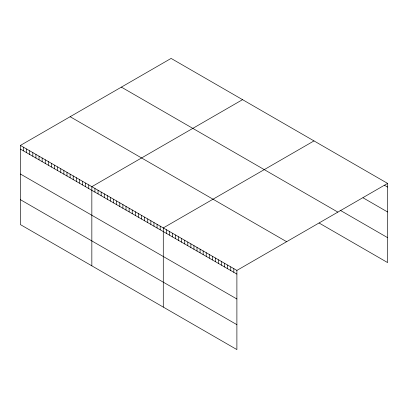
<?xml version="1.0" encoding="UTF-8"?>
<svg xmlns="http://www.w3.org/2000/svg" width="408" height="408" viewBox="0 0 408 408"><rect width="100%" height="100%" fill="white"/><g stroke="black" fill="none" stroke-linecap="round" stroke-linejoin="round"><path stroke-width="0.61" d="M387.6 183.401L236.89 270.412L236.89 349.585L20.4 224.599L20.4 145.427L171.11 58.415L387.6 183.401L387.6 262.574L319.107 223.028M242.551 99.659L91.841 186.67L91.841 265.843M313.992 140.908L163.282 227.919L163.282 307.091M384.535 185.293L387.6 187.068M363.064 197.819L387.6 211.981M340.063 210.212L387.6 237.655M121.375 87.128L337.865 212.114M70.135 116.713L286.625 241.699M20.4 145.427L236.89 270.412M20.4 149.088L236.89 274.079M20.4 174.007L236.89 298.998M20.4 199.68L236.89 324.671M233.82 268.642L233.82 272.309M230.755 266.873L230.755 270.54M227.69 265.103L227.69 268.765M224.619 263.333L224.619 266.995M221.554 261.559L221.554 265.225M218.489 259.789L218.489 263.456M215.419 258.019L215.419 261.686M212.354 256.25L212.354 259.911M209.284 254.48L209.284 258.142M206.219 252.705L206.219 256.372M203.153 250.935L203.153 254.602M200.083 249.166L200.083 252.833M197.018 247.396L197.018 251.058M193.953 245.626L193.953 249.288M190.883 243.856L190.883 247.518M187.818 242.082L187.818 245.749M184.753 240.312L184.753 243.979M181.682 238.542L181.682 242.204M178.617 236.773L178.617 240.434M175.552 235.003L175.552 238.665M172.482 233.228L172.482 236.895M169.417 231.458L169.417 235.125M166.347 229.689L166.347 233.356M160.176 226.124L160.176 229.791M157.07 224.334L157.07 227.996M153.964 222.539L153.964 226.2M150.858 220.743L150.858 224.41M147.752 218.953L147.752 222.615M144.646 217.158L144.646 220.825M141.54 215.363L141.54 219.03M138.434 213.573L138.434 217.234M135.329 211.778L135.329 215.444M132.223 209.987L132.223 213.649M129.117 208.192L129.117 211.854M126.011 206.397L126.011 210.064M122.905 204.607L122.905 208.269M119.794 202.812L119.794 206.479M116.688 201.016L116.688 204.683M113.582 199.226L113.582 202.888M110.476 197.431L110.476 201.098M107.37 195.636L107.37 199.303M104.264 193.846L104.264 197.508M101.159 192.051L101.159 195.718M98.053 190.261L98.053 193.922M94.947 188.465L94.947 192.127M88.735 184.88L88.735 188.542M85.629 183.085L85.629 186.752M82.523 181.29L82.523 184.957M79.417 179.5L79.417 183.161M76.311 177.704L76.311 181.371M73.205 175.914L73.205 179.576M70.099 174.119L70.099 177.781M66.994 172.324L66.994 175.991M63.888 170.534L63.888 174.196M60.782 168.739L60.782 172.406M57.676 166.943L57.676 170.61M54.57 165.153L54.57 168.815M51.459 163.358L51.459 167.025M48.353 161.568L48.353 165.23M45.247 159.773L45.247 163.435M42.141 157.978L42.141 161.644M39.035 156.188L39.035 159.849M35.93 154.392L35.93 158.059M32.824 152.597L32.824 156.264M29.718 150.807L29.718 154.469M26.612 149.012L26.612 152.679M23.506 147.217L23.506 150.884"/></g></svg>
